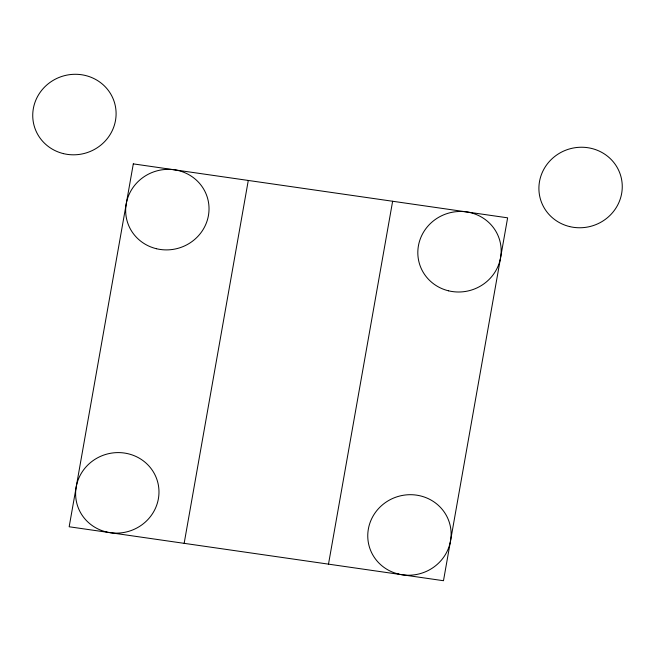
<?xml version="1.0" encoding="UTF-8"?>
<svg xmlns="http://www.w3.org/2000/svg" width="655" height="655" viewBox="0 0 655 655"><rect width="100%" height="100%" fill="white"/><g stroke="black" fill="none" stroke-linecap="round" stroke-linejoin="round"><path stroke-width="0.98" d="M184.153 543.339L248.286 180.452M328.499 564.143L392.632 201.257M133.301 163.881L69.168 526.767L443.484 580.715L507.625 217.828L133.301 163.881M106.38 531.95A41.814 40.135 -16.3 0 0 157.593 481.703A41.814 40.135 -16.3 0 0 87.909 464.935A41.814 40.135 -16.3 0 0 106.38 531.95M156.43 248.72A41.814 40.135 -16.3 0 0 207.643 198.473A41.814 40.135 -16.3 0 0 137.959 181.705A41.814 40.135 -16.3 0 0 156.43 248.72M63.51 153.638A41.814 40.135 -16.3 0 0 114.715 103.392A41.814 40.135 -16.3 0 0 45.031 86.624A41.814 40.135 -16.3 0 0 63.51 153.638M448.585 290.828A41.814 40.135 -16.3 0 0 499.79 240.581A41.814 40.135 -16.3 0 0 430.114 223.814A41.814 40.135 -16.3 0 0 448.585 290.828M569.67 226.589A41.814 40.135 -16.3 0 0 620.875 176.342A41.814 40.135 -16.3 0 0 551.199 159.574A41.814 40.135 -16.3 0 0 569.67 226.589M398.527 574.05A41.814 40.135 -16.3 0 0 449.739 523.803A41.814 40.135 -16.3 0 0 380.056 507.035A41.814 40.135 -16.3 0 0 398.527 574.05"/></g></svg>
